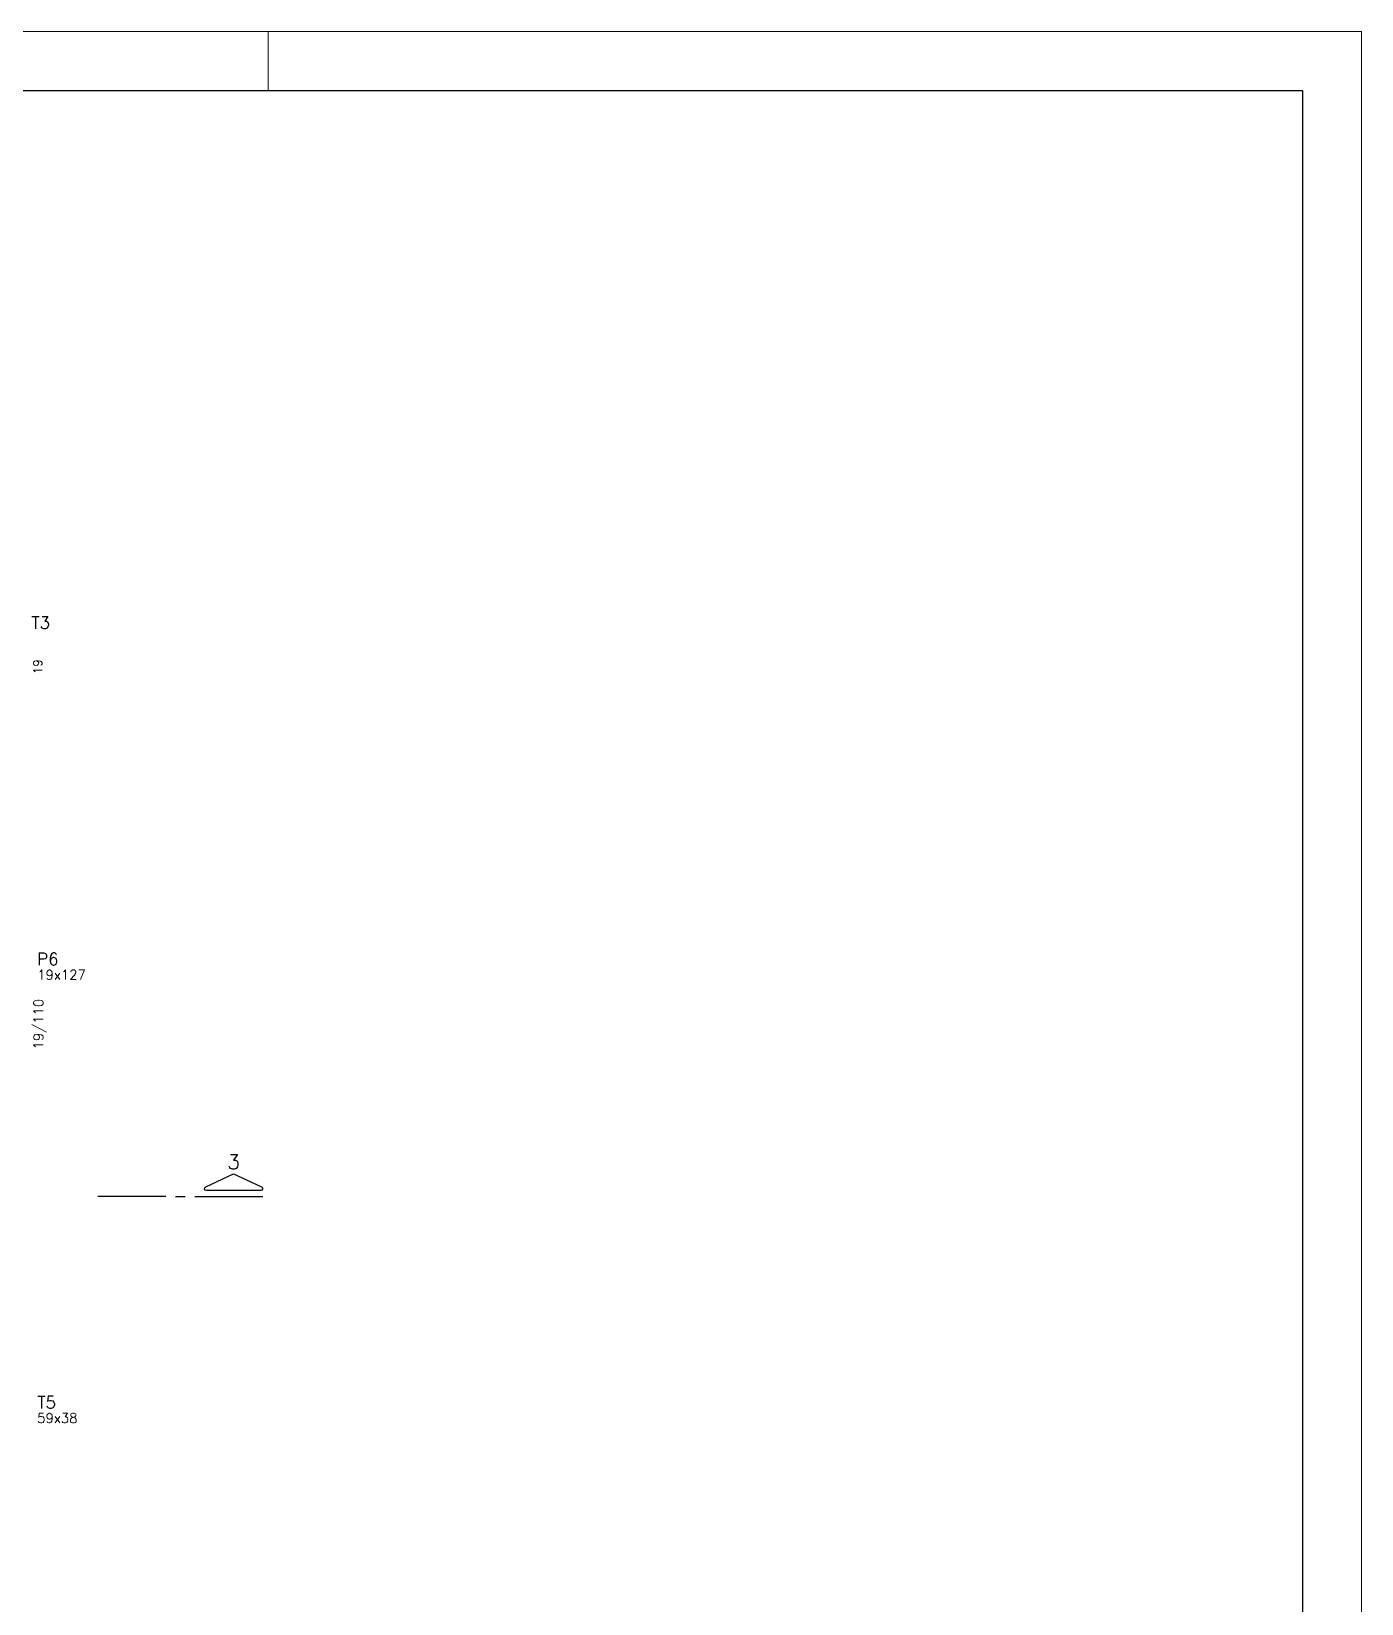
# Model space of a CAD drawing. Extents: x 1860 to 8661, y -614 to 3008.
# Drawn here: x 7290 to 8661, y 1387 to 3008 of the extents above; entities that cross this region are included whole.
import ezdxf
from ezdxf.enums import TextEntityAlignment as Align

# ---------------------------------------------------------------- set-up
doc = ezdxf.new("R2010")
doc.units = 0
for name, color, linetype in [('F-CORTE-INDICAÇÃO', 4, 'Continuous'), ('F-PILARES-DIM', 172, 'Continuous'), ('F-PILARES-NOME', 170, 'Continuous'), ('F-VIGAS-DIM', 2, 'Continuous')]:
    doc.layers.add(name, color=color, linetype=linetype)
doc.layers.add('FOLHA', color=255, linetype='Continuous', lineweight=5)
doc.styles.add('MCP', font='romans.shx')
doc.styles.add('ROMANS', font='romans.shx')

# ---------------------------------------------------------------- blocks, each defined once
blk = doc.blocks.new('*U38')
at = {"layer": 'F-CORTE-INDICAÇÃO'}
for p, q in [((70, 0), (0, 0)), ((80, 0), (90, 0)), ((100, 0), (170, 0))]:
    blk.add_line(p, q, dxfattribs=at)
blk.add_lwpolyline([(112, 6, -0.802585), (111.2, 9.8), (140, 23.3), (168.8, 9.8, -0.802585), (168, 6)], format="xyb", close=True, dxfattribs=at)
at = {"layer": 'F-CORTE-INDICAÇÃO', "style": 'ROMANS'}
blk.add_attdef('CORTE', text='', height=15, dxfattribs=at).set_placement((140, 35.8), align=Align.MIDDLE_CENTER)
at = {"layer": 'F-CORTE-INDICAÇÃO', "color": 2, "style": 'ROMANS'}
blk.add_attdef('FOLHA', text='', height=12, dxfattribs=at).set_placement((140, -10), align=Align.MIDDLE_CENTER)

msp = doc.modelspace()

# ---------------------------------------------------------------- linework, layer by layer
at = {"color": 30}
for p, q in [((2012.11, 2946.69), (8600.49, 2946.69)), ((8600.49, 2946.69), (8600.49, -552.63))]:
    msp.add_line(p, q, dxfattribs=at)
at = {"layer": 'FOLHA'}
for p, q in [((1859.7, 3007.66), (8661.45, 3007.66)), ((7534.31, 3007.66), (7534.31, 2946.69)), ((8661.45, 3007.66), (8661.45, -613.6))]:
    msp.add_line(p, q, dxfattribs=at)

# ---------------------------------------------------------------- block references
at = {"layer": 'F-CORTE-INDICAÇÃO', "linetype": 'Continuous'}
ref = msp.add_blockref('*U38', (7358.6, 1806.35), dxfattribs=at)
ref.add_attrib('CORTE', '3', dxfattribs={"height": 15, "style": 'ROMANS'}).set_placement((7498.6, 1842.11), align=Align.MIDDLE_CENTER)

# ---------------------------------------------------------------- texts
at = {"layer": 'F-PILARES-DIM', "linetype": 'Continuous', "style": 'MCP'}
msp.add_text('19', height=9, rotation=90, dxfattribs=at).set_placement((7301.12, 2344.89))
for s, p in [('19x127', (7296.12, 2029.9)), ('59x38', (7296.12, 1572.76))]:
    msp.add_text(s, height=10, dxfattribs=at).set_placement(p)
at = {"layer": 'F-PILARES-NOME', "linetype": 'Continuous', "style": 'MCP'}
for s, p in [('T3', (7290.04, 2391.81)), ('P6', (7296.12, 2044.9)), ('T5', (7296.12, 1587.76))]:
    msp.add_text(s, height=12.5, dxfattribs=at).set_placement(p)
at = {"layer": 'F-VIGAS-DIM', "linetype": 'Continuous', "style": 'MCP'}
msp.add_text('19/110', height=10, rotation=90, dxfattribs=at).set_placement((7302.37, 1957.89))

doc.saveas('drawing.dxf')
